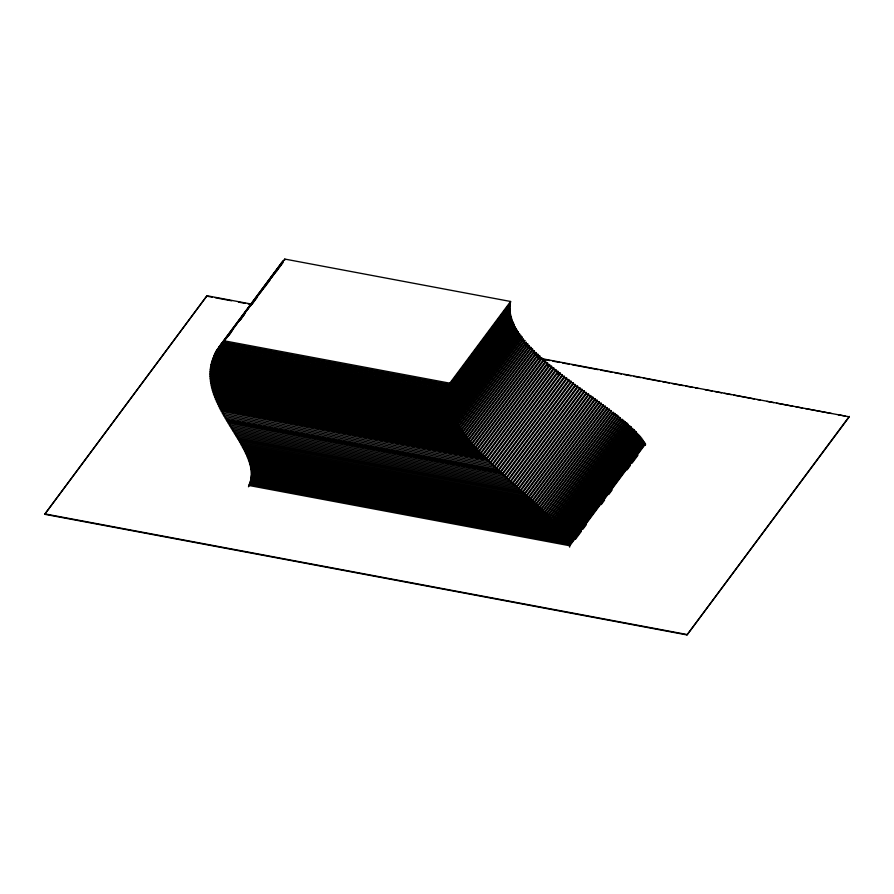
<?xml version="1.0" encoding="UTF-8"?>
<svg xmlns="http://www.w3.org/2000/svg" width="894" height="894" viewBox="0 0 894 894"><rect width="100%" height="100%" fill="white"/><g stroke="black" fill="none" stroke-linecap="round" stroke-linejoin="round"><path stroke-width="1.34" d="M541.865 358.65L849.255 416.827L687.005 634.941L44.7 514.296L206.995 295.746L252.287 304.251M44.7 514.296L206.995 295.746M212.66 362.349L210.85 365.948L451.202 411.095L514.251 326.321L514.408 324.947L511.67 324.444M213.521 358.885L211.722 362.483L449.995 407.239L512.72 322.913L512.877 321.538L450.14 405.865L449.995 407.239M214.068 357.164L212.269 360.751L449.503 405.317L512.072 321.203L512.228 319.828L449.66 403.943L449.503 405.317M214.716 355.421L212.895 359.03L449.101 403.406L511.502 319.504L511.659 318.13L449.257 402.032L449.101 403.406M448.777 401.484L448.922 400.121L511.167 316.442L511.022 317.817L448.777 401.484L213.61 357.321L213.755 355.946L217.074 351.476M448.531 399.584L448.676 398.21L510.765 314.755L510.608 316.13L448.531 399.584L214.392 355.6L214.549 354.225L232.261 330.367M222.025 343.642L215.42 352.527L215.275 353.901L448.363 397.685L510.284 314.442L510.44 313.068L448.52 396.31L448.363 397.685M448.296 395.785L448.442 394.41L510.195 311.391L510.049 312.766L448.296 395.785L216.236 352.191L216.382 350.828L283.42 260.489L283.275 261.864M282.191 261.942L218.561 347.442L218.404 348.816L448.397 392.019L509.826 309.436L509.971 308.061L448.542 390.644L448.397 392.019M449.369 385.035L449.213 386.409L222.338 343.788L222.483 342.413L449.369 385.035L510.44 302.854L510.597 301.479L284.75 259.059L223.969 340.759L223.824 342.134L449.671 384.554L449.816 383.18L510.597 301.479M222.204 411.609L222.058 412.983L492.505 463.908L560.125 372.999L557.387 372.485M223.154 413.307L222.997 414.682L494.494 465.796L562.281 374.664L559.532 374.15M224.103 415.006L223.958 416.369L496.505 467.674L564.449 376.329L561.711 375.815M225.076 416.693L224.93 418.057L498.528 469.551L566.628 377.983L563.89 377.469M226.059 418.37L225.914 419.744L498.371 470.914L566.483 379.358L566.628 377.983M229.054 423.365L228.909 424.728L506.674 476.96L575.434 384.532L572.696 384.018M230.06 425.008L229.914 426.382L508.708 478.804L577.636 386.141L574.898 385.627M231.065 426.65L230.92 428.025L510.753 480.626L579.837 387.75L577.088 387.236M232.071 428.282L231.926 429.656L512.787 482.436L582.039 389.348L579.301 388.834M233.077 429.902L232.921 431.277L514.821 484.246L584.229 390.935L581.491 390.421M234.072 431.511L233.915 432.886L516.844 486.045L586.419 392.511L583.681 391.997M235.055 433.109L234.898 434.484L518.855 487.833L588.587 394.075L585.861 393.572M236.027 434.707L235.871 436.082L520.844 489.61L590.744 395.64L588.006 395.126M236.988 436.294L236.832 437.669L522.834 491.376L592.89 397.182L590.152 396.668M237.938 437.859L237.782 439.233L522.677 492.75L592.744 398.556L592.89 397.182M239.771 440.977L239.626 442.351L528.667 496.617L599.215 401.764L596.477 401.25M240.665 442.519L240.508 443.893L530.567 498.338L601.282 403.272L598.544 402.758M241.536 444.05L241.38 445.413L530.421 499.712L601.137 404.647L601.282 403.272M243.19 447.067L243.034 448.442L536.121 503.445L607.328 407.72L604.59 407.206M243.973 448.564L243.827 449.939L537.92 505.121L609.283 409.173L606.545 408.659M244.732 450.051L244.587 451.425L539.674 506.786L611.205 410.625L608.468 410.111M245.459 451.515L245.302 452.889L541.406 508.44L613.094 412.056L612.949 413.43L541.25 509.815L541.406 508.44M246.152 452.979L245.995 454.353L543.094 510.083L614.949 413.475L612.211 412.961M246.811 454.42L246.655 455.795L544.759 511.703L616.771 414.883L614.033 414.369M247.426 455.862L247.269 457.236L546.368 513.324L618.547 416.291L615.81 415.777M248.007 457.281L247.85 458.656L547.944 514.933L620.291 417.677L617.553 417.163M248.543 458.689L248.398 460.064L547.798 516.296L620.134 419.04L620.291 417.677M250.286 464.209L250.13 465.573L555.185 522.766L628.348 424.415L625.599 423.89M250.611 465.55L250.454 466.925L555.029 524.141L628.191 425.779L628.348 424.415M248.465 486.794L251.113 482.067M249.013 485.643L250.823 482.034M251.404 470.814L251.248 472.188L559.968 530.176L633.779 430.953L633.935 429.578L631.186 429.064M250.298 482.112L250.443 480.748L567.455 540.289L642.574 439.312L642.417 440.686L567.31 541.663L567.455 540.289M251.449 474.625L250.868 479.709L565.801 538.858L640.596 438.317L640.741 436.954L565.958 537.495L565.801 538.858M277.989 269.172L278.135 267.809M279.833 266.233L279.99 264.859M280.895 264.769L281.04 263.395M284.594 260.433L284.75 259.059M448.576 390.142L448.732 388.767L509.993 306.407L509.848 307.782L448.576 390.142L219.622 347.129L219.779 345.754L448.732 388.767M449 386.901L221.086 344.089L220.93 345.453L448.855 388.264L449 386.901L510.15 304.485L510.306 303.111M448.296 393.896L448.453 392.522L510.038 309.726L509.893 311.101L448.296 393.896L217.276 350.504L217.432 349.129L448.453 392.522M450.71 407.798L211.397 362.841L211.241 364.216L450.554 409.161L450.71 407.798L513.603 323.237L510.865 322.723M451.202 411.095L451.347 409.72L514.408 324.947M451.906 413.028L452.062 411.653L515.279 326.668L515.134 328.042L451.906 413.028L210.526 367.691L210.682 366.317L452.062 411.653M452.699 414.961L452.845 413.598L516.229 328.389L516.084 329.752L452.699 414.961L210.28 369.434L210.425 368.06L452.845 413.598M453.56 416.906L453.705 415.531L517.257 330.109L517.101 331.473L453.56 416.906L210.101 371.178L210.246 369.803L453.705 415.531M454.633 417.476L210.146 371.546L209.989 372.921L454.487 418.85L454.633 417.476L518.341 331.83L515.614 331.316M455.627 419.42L210.101 373.301L209.945 374.675L455.482 420.795L455.627 419.42L519.503 333.551L516.754 333.037M456.689 421.365L210.124 375.055L209.978 376.43L456.532 422.739L456.689 421.365L520.721 335.284L517.984 334.769M457.817 423.309L210.213 376.81L210.056 378.173L457.661 424.684L457.817 423.309L522.007 337.004L519.28 336.49M458.846 426.639L459.002 425.265L523.359 338.737L523.202 340.111L458.846 426.639L210.213 379.928L210.358 378.553L459.002 425.265M460.242 427.209L210.571 380.319L210.425 381.682L460.097 428.584L460.242 427.209L524.767 340.469L522.029 339.955M461.393 430.539L461.55 429.165L526.231 342.201L526.085 343.575L461.393 430.539L210.693 383.437L210.839 382.073L461.55 429.165M462.913 431.109L211.163 383.828L211.018 385.202L462.757 432.484L462.913 431.109L527.762 343.933L525.024 343.419M464.321 433.065L211.543 385.582L211.386 386.957L464.176 434.428L464.321 433.065L529.337 345.665L525.236 344.894M465.785 435.009L211.967 387.337L211.822 388.711L465.64 436.384L465.785 435.009L530.969 347.386L528.22 346.872M467.305 436.954L212.448 389.091L212.303 390.454L467.149 438.328L467.305 436.954L532.645 349.118L529.896 348.604M468.869 438.898L212.984 390.834L212.828 392.209L468.713 440.273L468.869 438.898L534.366 350.85L531.628 350.336M470.479 440.843L213.554 392.589L213.398 393.963L470.322 442.217L470.479 440.843L536.143 352.571L533.405 352.057M472.121 442.787L214.169 394.332L214.012 395.707L471.976 444.162L472.121 442.787L537.953 354.292L533.249 353.432M473.82 444.731L214.828 396.076L214.672 397.45L473.664 446.106L473.82 444.731L539.808 356.013L535.059 355.153M475.552 446.665L215.521 397.819L215.365 399.193L475.396 448.039L475.552 446.665L541.708 357.734L536.914 356.874M477.161 449.973L477.318 448.598L543.63 359.444L543.485 360.818L477.161 449.973L216.102 400.937L216.247 399.562L477.318 448.598M479.117 450.531L217.018 401.294L216.862 402.669L478.972 451.906L479.117 450.531L545.597 361.154L542.859 360.64M480.95 452.453L217.812 403.026L217.667 404.401L480.804 453.828L480.95 452.453L547.597 362.863L544.859 362.349M482.816 454.375L218.639 404.758L218.494 406.122L482.671 455.75L482.816 454.375L549.62 364.562L546.882 364.048M484.704 456.286L219.499 406.479L219.343 407.843L484.559 457.661L484.704 456.286L551.676 366.261L548.938 365.747M486.627 458.197L220.382 408.189L220.226 409.564L486.47 459.572L486.627 458.197L553.755 367.959L551.017 367.445M555.856 369.647L488.571 460.108L488.415 461.483L555.71 371.021L555.856 369.647L553.118 369.133M557.979 371.323L490.527 462.008L490.37 463.383L557.834 372.697L557.979 371.323L555.241 370.809M492.505 463.908L492.348 465.271L559.968 374.374L560.125 372.999M510.105 304.753L509.949 306.128L448.855 388.264M494.494 465.796L494.348 467.16L562.125 376.039L562.281 374.664M496.505 467.674L496.36 469.048L564.304 377.704L564.449 376.329M513.603 323.237L513.447 324.611L450.554 409.161M498.371 470.914L498.528 469.551M500.551 471.417L227.054 420.035L226.908 421.409L500.405 472.781L500.551 471.417L568.83 379.637L566.092 379.123M571.02 381.269L502.584 473.272L502.439 474.647L570.875 382.643L571.02 381.269L568.282 380.755M518.341 331.83L518.196 333.205L454.487 418.85M519.503 333.551L519.347 334.926L455.482 420.795M573.222 382.9L504.629 475.127L504.473 476.491L573.076 384.275L573.222 382.9L570.484 382.386M520.721 335.284L520.576 336.658L456.532 422.739M506.674 476.96L506.518 478.335L575.278 385.906L575.434 384.532M522.007 337.004L521.861 338.379L457.661 424.684M508.708 478.804L508.563 480.167L577.479 387.515L577.636 386.141M524.767 340.469L524.622 341.843L460.097 428.584M510.753 480.626L510.597 482L579.692 389.125L579.837 387.75M527.762 343.933L527.605 345.308L462.757 432.484M512.787 482.436L512.642 483.81L581.882 390.723L582.039 389.348M529.337 345.665L529.181 347.04L464.176 434.428M514.821 484.246L514.665 485.621L584.084 392.31L584.229 390.935M530.969 347.386L530.812 348.761L465.64 436.384M516.844 486.045L516.687 487.42L586.263 393.885L586.419 392.511M532.645 349.118L532.489 350.493L467.149 438.328M518.855 487.833L518.699 489.208L588.431 395.45L588.587 394.075M534.366 350.85L534.221 352.225L468.713 440.273M520.844 489.61L520.699 490.985L590.599 397.014L590.744 395.64M536.143 352.571L535.987 353.946L470.322 442.217M522.677 492.75L522.834 491.376M537.953 354.292L537.797 355.667L471.976 444.162M595.024 398.724L524.8 493.13L524.644 494.505L594.868 400.099L595.024 398.724L592.286 398.21M539.808 356.013L539.652 357.388L473.664 446.106M475.396 448.039L541.552 359.109L541.708 357.734M597.136 400.255L526.745 494.874L526.588 496.248L596.98 401.629L597.136 400.255L594.398 399.741M528.667 496.617L528.522 497.992L599.069 403.138L599.215 401.764M530.421 499.712L530.567 498.338M545.597 361.154L545.452 362.528L478.972 451.906M603.327 404.77L532.444 500.048L532.299 501.422L603.171 406.133L603.327 404.77L600.589 404.256M547.597 362.863L547.441 364.238L480.804 453.828M605.339 406.245L534.299 501.746L534.154 503.121L605.193 407.619L605.339 406.245L602.612 405.731M482.671 455.75L549.475 365.937L549.62 364.562M536.121 503.445L535.975 504.808L607.171 409.094L607.328 407.72M551.676 366.261L551.531 367.635L484.559 457.661M537.92 505.121L537.763 506.496L609.127 410.547L609.283 409.173M553.755 367.959L553.609 369.334L486.47 459.572M539.674 506.786L539.529 508.161L611.06 412L611.205 410.625M543.094 510.083L542.949 511.446L614.804 414.85L614.949 413.475M544.759 511.703L544.602 513.078L616.625 416.258L616.771 414.883M546.368 513.324L546.223 514.698L618.402 417.654L618.547 416.291M547.798 516.296L547.944 514.933M549.329 517.894L549.486 516.52L621.989 419.04L621.833 420.415L549.329 517.894L248.901 461.46L249.046 460.086L549.486 516.52M550.972 518.095L249.504 461.472L249.348 462.846L550.827 519.47L550.972 518.095L623.643 420.403L620.905 419.889M625.252 421.756L552.425 519.671L552.268 521.034L625.107 423.13L625.252 421.756L622.515 421.242M568.83 379.637L568.673 381L500.405 472.781M626.828 423.086L553.833 521.224L553.677 522.599L626.672 424.46L626.828 423.086L624.09 422.571M555.029 524.141L555.185 522.766M556.347 525.661L556.493 524.286L629.812 425.723L629.667 427.097L556.347 525.661L250.722 468.255L250.879 466.88L556.493 524.286M557.755 525.806L251.102 468.21L250.946 469.585L557.599 527.181L557.755 525.806L631.242 427.019L628.504 426.505M558.962 527.315L558.817 528.689L632.46 429.679L632.606 428.304L558.962 527.315L251.281 469.518L251.125 470.892L560.125 528.801L633.935 429.578M559.968 530.176L560.125 528.801M561.074 531.651L561.231 530.287L635.198 430.83L635.053 432.204L561.074 531.651L251.315 473.474L251.471 472.099L561.231 530.287M636.416 432.081L562.281 531.751L562.136 533.126L636.271 433.456L636.416 432.081L633.678 431.567M563.131 534.578L563.287 533.204L637.578 433.322L637.433 434.685L563.131 534.578L251.303 475.999M564.08 536.02L564.226 534.646L638.696 434.54L638.539 435.914L564.08 536.02L251.214 477.251M565.12 536.076L564.974 537.45L639.59 437.121L639.746 435.747L565.12 536.076L251.214 477.105M566.584 540.267L566.74 538.892L641.691 438.138L641.534 439.513L566.584 540.267L250.611 480.916L250.756 479.542L566.74 538.892M567.969 543.049L568.126 541.675L643.401 440.474L643.244 441.848L567.969 543.049L249.929 483.308L250.074 481.933L568.126 541.675M568.573 544.412L568.729 543.038L644.172 441.625L644.015 442.999L568.573 544.412L249.493 484.481L249.649 483.106L568.729 543.038M569.277 544.401L569.132 545.776L644.73 444.139L644.887 442.765L569.277 544.401L249.158 484.269M569.623 547.117L569.769 545.753L645.535 443.893L645.39 445.268M623.643 420.403L623.498 421.778L550.827 519.47M631.242 427.019L631.086 428.394L557.599 527.181M687.005 634.941L849.3 416.392M226.16 338.1L231.937 330.322M236.888 323.673L245.146 312.565M247.616 309.235L252.577 302.585M258.355 294.808L265.786 284.828M267.429 282.605L276.514 270.39M233.323 328.813L237.502 323.147M238.664 321.538L252.745 302.608M253.896 301.267L260.903 291.913M261.026 291.478L282.035 263.317M216.236 352.191L217.879 349.979M222.338 343.788L224.807 340.469M229.747 333.831L233.043 329.394M239.626 320.544L243.749 315.012M250.331 306.15L253.628 301.725M261.037 291.757L264.333 287.332M271.742 277.363L277.509 269.619M227.981 336.535L231.311 332.054M240.475 319.75L244.632 314.152M252.13 304.083L257.126 297.367M264.613 287.287L270.446 279.453M276.268 271.62L282.929 262.668M214.392 355.6L216.057 353.376M213.61 357.321L215.264 355.086M575.445 539.283L581.279 531.449M582.944 529.214L586.274 524.733M601.26 504.585L604.59 500.115M608.747 494.516L612.077 490.035M627.063 469.886L630.393 465.416M632.058 463.17L637.891 455.337M206.939 296.182L212.437 297.21M215.175 297.724L231.647 300.82M238.508 302.116L245.369 303.401M248.119 303.915L250.856 304.429M540.904 358.93L550.056 360.628M552.805 361.154L559.666 362.439M562.404 362.953L569.266 364.238M572.015 364.752L598.097 369.658M600.835 370.172L611.82 372.228M614.558 372.753L621.419 374.038M624.168 374.552L631.03 375.838M633.779 376.363L640.64 377.648M643.378 378.162L659.85 381.257M662.599 381.772L669.461 383.057M672.21 383.582L683.184 385.638M685.933 386.152L692.794 387.448M695.532 387.962L698.281 388.477M705.142 389.762L712.004 391.058M714.753 391.572L721.614 392.857M724.364 393.371L731.225 394.667M733.963 395.182L754.547 399.048M757.296 399.562L760.045 400.076M766.907 401.361L773.768 402.658M776.506 403.172L792.978 406.267M795.727 406.781L802.588 408.066M805.338 408.58L831.409 413.486M838.27 414.771L845.132 416.056M538.814 358.595L541.552 359.109M546.737 365.422L549.475 365.937M557.241 373.86L559.968 374.374M223.969 340.759L449.816 383.18M218.561 347.442L448.542 390.644M216.382 350.828L448.442 394.41M215.42 352.527L448.52 396.31M214.549 354.225L448.676 398.21M213.755 355.946L448.922 400.121M213.051 357.656L449.257 402.032M212.414 359.388L449.66 403.943M211.867 361.109L450.14 405.865M210.995 364.573L451.347 409.72M488.571 460.108L221.287 409.899L221.131 411.274L490.527 462.008M502.584 473.272L228.059 421.7L227.903 423.074L504.629 475.127M524.8 493.13L238.866 439.423L238.709 440.798L526.745 494.874M532.444 500.048L242.375 445.558L242.218 446.933L534.299 501.746M552.425 519.671L249.918 462.846L249.761 464.221L553.833 521.224M562.281 531.751L251.493 473.373L251.337 474.748L563.287 533.204M251.359 475.876L564.226 534.646M251.013 478.335L565.958 537.495M248.61 485.42L569.769 545.753M44.745 513.86L687.061 634.505"/></g></svg>
